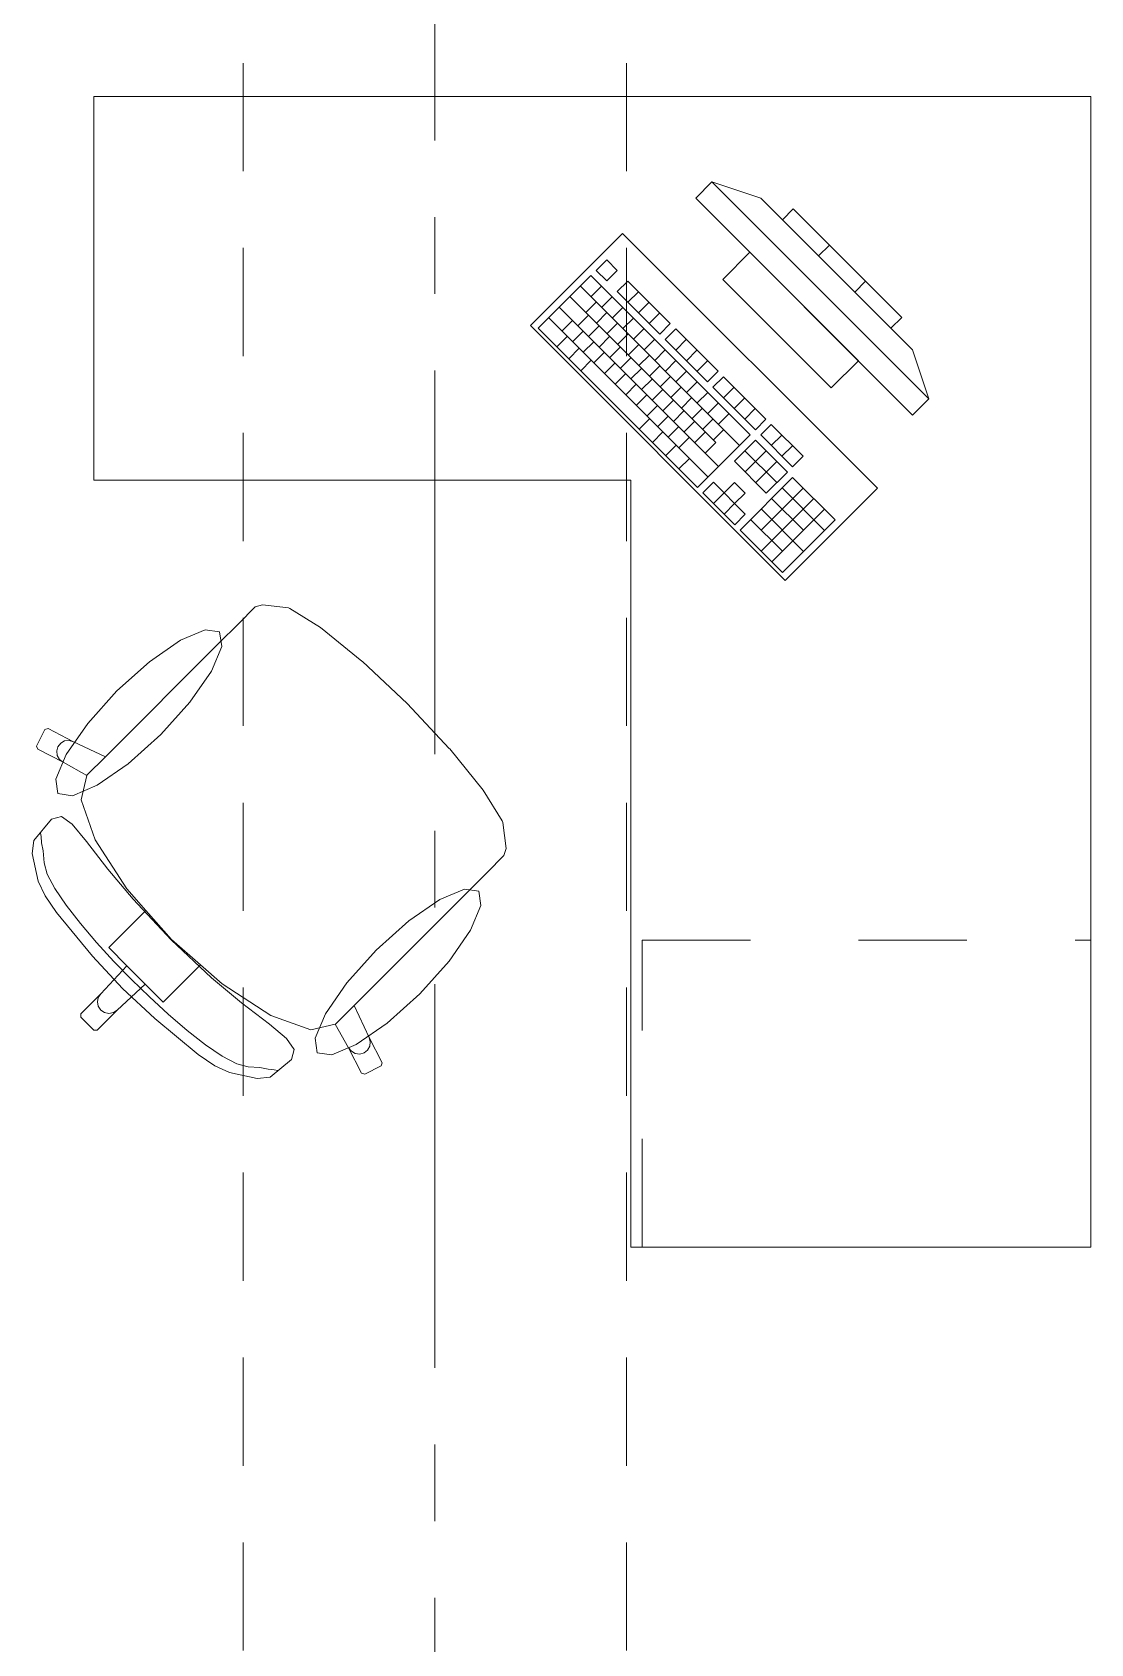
# Model space of a CAD drawing. Header units: inches. Extents: x -38 to 5698, y -33 to 92.
# Drawn here: x 300.295 to 301.675, y 12.29 to 14.391 of the extents above; entities that cross this region are included whole.
import ezdxf

# ---------------------------------------------------------------- set-up
doc = ezdxf.new("R2010")
doc.units = ezdxf.units.IN
doc.header["$MEASUREMENT"] = 0
for name, pattern in [('Hidden Line', [0.195611, 0.141111, -0.0545]), ('Punto & Raya', [0.65, 0.5, -0.075, 0, -0.075]), ('Rayas', [0.282222, 0.141111, -0.141111])]:
    doc.linetypes.add(name, pattern=pattern)
for name, color, linetype in [('02 _ ARQ _ ALB _ Ejes Generales', 7, 'Continuous'), ('08 _ STR _ EXT _ 09 Vigas', 7, 'Continuous'), ('Interior - Mobiliario', 7, 'Continuous')]:
    doc.layers.add(name, color=color, linetype=linetype)

msp = doc.modelspace()

# ---------------------------------------------------------------- linework, layer by layer
at = {"layer": '02 _ ARQ _ ALB _ Ejes Generales', "color": 252, "linetype": 'Punto & Raya', "lineweight": 13}
msp.add_line((300.82, 3.05), (300.82, 44.9), dxfattribs=at)
at = {"layer": '08 _ STR _ EXT _ 09 Vigas', "color": 251, "linetype": 'Hidden Line', "lineweight": 13}
for p, q in [((300.57, 7.7), (300.57, 16.9)), ((301.07, 7.7), (301.07, 16.9))]:
    msp.add_line(p, q, dxfattribs=at)
at = {"layer": 'Interior - Mobiliario', "color": 175, "linetype": 'Continuous', "lineweight": 13}
for p, q in [((301.1813, 14.1962), (301.1601, 14.175)), ((301.4642, 13.9134), (301.1813, 14.1962)), ((301.1813, 14.1962), (301.245, 14.175)), ((301.1601, 14.175), (301.443, 13.8921)), ((301.245, 14.175), (301.443, 13.977)), ((301.2874, 14.1608), (301.2733, 14.1467)), ((301.2733, 14.1467), (301.4147, 14.0053)), ((301.4288, 14.0194), (301.2874, 14.1608)), ((301.2308, 14.1043), (301.1955, 14.0689)), ((301.3723, 13.9629), (301.2308, 14.1043)), ((301.3204, 14.0996), (301.3346, 14.1137)), ((301.044, 14.0945), (301.0302, 14.0807)), ((301.0302, 14.0807), (301.0441, 14.0669)), ((301.0578, 14.0806), (301.044, 14.0945)), ((301.0441, 14.0669), (301.0578, 14.0806)), ((301.0234, 14.0739), (300.9548, 14.0053)), ((301.0097, 14.0602), (301.2174, 13.8525)), ((301.2311, 13.8662), (301.0234, 14.0739)), ((301.0235, 14.0463), (301.0372, 14.06)), ((301.0717, 14.0668), (301.0579, 14.0531)), ((301.127, 14.0114), (301.0717, 14.0668)), ((301.1955, 14.0689), (301.3369, 13.9275)), ((301.3676, 14.0524), (301.3817, 14.0666)), ((300.996, 14.0465), (301.1864, 13.8561)), ((301.0167, 14.0257), (301.0304, 14.0394)), ((301.0374, 14.0325), (301.0511, 14.0462)), ((301.0579, 14.0531), (301.1133, 13.9977)), ((301.0718, 14.0392), (301.0855, 14.0529)), ((301.0856, 14.0254), (301.0993, 14.0391)), ((300.9685, 14.019), (301.1762, 13.8113)), ((300.9822, 14.0328), (301.19, 13.825)), ((300.9858, 14.0017), (300.9996, 14.0154)), ((301.0065, 14.0085), (301.0202, 14.0222)), ((301.0306, 14.0118), (301.0443, 14.0256)), ((301.0512, 14.0186), (301.0649, 14.0324)), ((301.0651, 14.0048), (301.0788, 14.0185)), ((301.0995, 14.0115), (301.1132, 14.0252)), ((301.4147, 14.0053), (301.4288, 14.0194)), ((300.9548, 14.0053), (301.1625, 13.7976)), ((300.9791, 13.9811), (300.9928, 13.9948)), ((300.9997, 13.9879), (301.0134, 14.0016)), ((301.0203, 13.9947), (301.034, 14.0084)), ((301.0342, 13.9808), (301.0479, 13.9945)), ((301.0444, 13.998), (301.0581, 14.0117)), ((301.0583, 13.9842), (301.072, 13.9979)), ((301.0789, 13.9909), (301.0926, 14.0047)), ((301.1133, 13.9977), (301.127, 14.0114)), ((301.134, 14.0045), (301.1203, 13.9907)), ((301.1894, 13.9491), (301.134, 14.0045)), ((300.9946, 13.9655), (301.0083, 13.9792)), ((301.0135, 13.974), (301.0273, 13.9877)), ((301.0274, 13.9602), (301.0411, 13.9739)), ((301.048, 13.967), (301.0617, 13.9807)), ((301.0721, 13.9703), (301.0858, 13.984)), ((301.0928, 13.9771), (301.1065, 13.9908)), ((301.1066, 13.9632), (301.1203, 13.977)), ((301.1203, 13.9907), (301.1756, 13.9354)), ((301.1341, 13.9769), (301.1478, 13.9906)), ((301.1479, 13.963), (301.1617, 13.9768)), ((301.4642, 13.9134), (301.443, 13.977)), ((301.0102, 13.9499), (301.0239, 13.9636)), ((301.0412, 13.9463), (301.0549, 13.9601)), ((301.0619, 13.9531), (301.0756, 13.9668)), ((301.0757, 13.9393), (301.0894, 13.953)), ((301.086, 13.9565), (301.0997, 13.9702)), ((301.0998, 13.9426), (301.1135, 13.9563)), ((301.1205, 13.9494), (301.1342, 13.9631)), ((301.1618, 13.9492), (301.1755, 13.9629)), ((301.3369, 13.9275), (301.3723, 13.9629)), ((301.0551, 13.9325), (301.0688, 13.9462)), ((301.0689, 13.9186), (301.0826, 13.9324)), ((301.0896, 13.9254), (301.1033, 13.9391)), ((301.1137, 13.9288), (301.1274, 13.9425)), ((301.1343, 13.9356), (301.148, 13.9493)), ((301.1481, 13.9217), (301.1619, 13.9354)), ((301.1756, 13.9354), (301.1894, 13.9491)), ((301.1963, 13.9421), (301.1826, 13.9284)), ((301.2517, 13.8868), (301.1963, 13.9421)), ((301.0828, 13.9048), (301.0965, 13.9185)), ((301.1034, 13.9116), (301.1171, 13.9253)), ((301.1173, 13.8977), (301.131, 13.9115)), ((301.1275, 13.9149), (301.1412, 13.9286)), ((301.1414, 13.9011), (301.1551, 13.9148)), ((301.162, 13.9079), (301.1757, 13.9216)), ((301.1826, 13.9284), (301.238, 13.873)), ((301.1964, 13.9146), (301.2101, 13.9283)), ((301.2103, 13.9007), (301.224, 13.9144)), ((301.443, 13.8921), (301.4642, 13.9134)), ((301.0966, 13.8909), (301.1103, 13.9047)), ((301.1105, 13.8771), (301.1242, 13.8908)), ((301.1311, 13.8839), (301.1448, 13.8976)), ((301.1552, 13.8872), (301.1689, 13.9009)), ((301.1758, 13.894), (301.1896, 13.9077)), ((301.1897, 13.8802), (301.2034, 13.8939)), ((301.2241, 13.8869), (301.2378, 13.9006)), ((301.0864, 13.8738), (301.1001, 13.8875)), ((301.1037, 13.8565), (301.1174, 13.8702)), ((301.1243, 13.8633), (301.138, 13.877)), ((301.145, 13.87), (301.1587, 13.8838)), ((301.1588, 13.8562), (301.1725, 13.8699)), ((301.1691, 13.8734), (301.1828, 13.8871)), ((301.1829, 13.8595), (301.1966, 13.8732)), ((301.238, 13.873), (301.2517, 13.8868)), ((301.2586, 13.8798), (301.2449, 13.8661)), ((301.3001, 13.8383), (301.2586, 13.8798)), ((301.121, 13.8392), (301.1347, 13.8529)), ((301.1382, 13.8494), (301.1519, 13.8631)), ((301.1625, 13.7976), (301.2311, 13.8662)), ((301.1726, 13.8423), (301.1864, 13.8561)), ((301.238, 13.8593), (301.2106, 13.8318)), ((301.2796, 13.8177), (301.238, 13.8593)), ((301.2449, 13.8661), (301.2864, 13.8246)), ((301.2587, 13.8523), (301.2724, 13.866)), ((301.2726, 13.8384), (301.2863, 13.8521)), ((301.1383, 13.8218), (301.152, 13.8356)), ((301.2106, 13.8318), (301.2521, 13.7903)), ((301.2243, 13.8455), (301.2659, 13.804)), ((301.2244, 13.818), (301.2519, 13.8454)), ((301.2383, 13.8041), (301.2657, 13.8316)), ((301.2864, 13.8246), (301.3001, 13.8383)), ((301.2865, 13.8108), (301.2179, 13.7422)), ((301.2521, 13.7903), (301.2796, 13.8177)), ((301.3419, 13.7554), (301.2865, 13.8108)), ((301.1832, 13.8044), (301.1695, 13.7907)), ((301.1695, 13.7907), (301.211, 13.7491)), ((301.197, 13.7906), (301.1832, 13.8044)), ((301.1833, 13.7768), (301.197, 13.7906)), ((301.2107, 13.8043), (301.197, 13.7906)), ((301.197, 13.7906), (301.2109, 13.7767)), ((301.2246, 13.7904), (301.2107, 13.8043)), ((301.2109, 13.7767), (301.2246, 13.7904)), ((301.2455, 13.7421), (301.3003, 13.7969)), ((301.2728, 13.7971), (301.3282, 13.7417)), ((301.1972, 13.763), (301.2109, 13.7767)), ((301.2247, 13.7629), (301.2109, 13.7767)), ((301.2453, 13.7696), (301.3007, 13.7143)), ((301.2456, 13.7145), (301.3142, 13.7831)), ((301.2591, 13.7834), (301.3006, 13.7418)), ((301.2595, 13.7007), (301.328, 13.7692)), ((301.211, 13.7491), (301.2247, 13.7629)), ((301.2179, 13.7422), (301.2733, 13.6868)), ((301.2316, 13.7559), (301.2732, 13.7144)), ((301.2733, 13.6868), (301.3419, 13.7554)), ((300.5857, 13.6419), (300.5637, 13.62)), ((300.595, 13.6448), (300.5857, 13.6419)), ((300.6289, 13.6408), (300.595, 13.6448)), ((300.631, 13.6399), (300.6289, 13.6408)), ((300.671, 13.615), (300.631, 13.6399)), ((300.5637, 13.62), (300.5382, 13.5945)), ((300.7247, 13.5714), (300.671, 13.615)), ((300.5382, 13.5945), (300.3903, 13.4466)), ((300.7255, 13.5707), (300.7247, 13.5714)), ((300.7839, 13.5159), (300.7255, 13.5707)), ((300.7839, 13.5159), (300.8387, 13.4575)), ((300.3114, 13.4819), (300.3006, 13.4605)), ((300.3155, 13.4832), (300.3114, 13.4819)), ((300.3486, 13.4662), (300.3155, 13.4832)), ((300.3006, 13.4605), (300.302, 13.4564)), ((300.302, 13.4564), (300.3351, 13.4395)), ((300.3284, 13.4597), (300.3268, 13.4541)), ((300.3268, 13.4541), (300.3275, 13.4482)), ((300.3275, 13.4482), (300.3304, 13.4431)), ((300.332, 13.4643), (300.3284, 13.4597)), ((300.3371, 13.4671), (300.332, 13.4643)), ((300.3429, 13.4678), (300.3371, 13.4671)), ((300.3486, 13.4662), (300.3429, 13.4678)), ((300.3903, 13.4466), (300.3486, 13.4662)), ((300.8387, 13.4575), (300.8394, 13.4567)), ((300.8394, 13.4567), (300.883, 13.4031)), ((300.3304, 13.4431), (300.3351, 13.4395)), ((300.3351, 13.4395), (300.3661, 13.4221)), ((300.3661, 13.4224), (300.3903, 13.4466)), ((300.3661, 13.4221), (300.3586, 13.3902)), ((300.3661, 13.4224), (300.3661, 13.4221)), ((300.3586, 13.3902), (300.377, 13.3382)), ((300.883, 13.4031), (300.9079, 13.363)), ((300.32, 13.3651), (300.2968, 13.3372)), ((300.3329, 13.3685), (300.32, 13.3651)), ((300.3472, 13.3585), (300.3329, 13.3685)), ((300.3064, 13.3425), (300.3056, 13.347)), ((300.3658, 13.3362), (300.3472, 13.3585)), ((300.9079, 13.363), (300.9088, 13.3609)), ((300.9088, 13.3609), (300.9128, 13.327)), ((300.2968, 13.3372), (300.2949, 13.3205)), ((300.3072, 13.3345), (300.3064, 13.3425)), ((300.3092, 13.3237), (300.3072, 13.3345)), ((300.3104, 13.3083), (300.3092, 13.3237)), ((300.3937, 13.3), (300.3658, 13.3362)), ((300.377, 13.3382), (300.4183, 13.2744)), ((300.9128, 13.327), (300.9099, 13.3177)), ((300.2949, 13.3205), (300.3027, 13.2843)), ((300.3143, 13.2935), (300.3104, 13.3083)), ((300.9099, 13.3177), (300.888, 13.2957)), ((300.3027, 13.2843), (300.3116, 13.2651)), ((300.3243, 13.2747), (300.3143, 13.2935)), ((300.4265, 13.2607), (300.3937, 13.3)), ((300.888, 13.2957), (300.8624, 13.2702)), ((300.3116, 13.2651), (300.3265, 13.2434)), ((300.3391, 13.2529), (300.3243, 13.2747)), ((300.4183, 13.2744), (300.4431, 13.2463)), ((300.4759, 13.208), (300.4265, 13.2607)), ((300.8624, 13.2702), (300.7146, 13.1224)), ((300.3265, 13.2434), (300.3734, 13.1867)), ((300.3577, 13.2291), (300.3391, 13.2529)), ((300.4431, 13.2463), (300.4157, 13.2189)), ((300.4431, 13.2463), (300.4764, 13.2084)), ((300.3789, 13.2043), (300.3577, 13.2291)), ((300.4157, 13.2189), (300.3946, 13.1977)), ((300.4014, 13.1797), (300.3789, 13.2043)), ((300.3946, 13.1977), (300.4182, 13.1741)), ((300.4759, 13.208), (300.5287, 13.1585)), ((300.5142, 13.1751), (300.4764, 13.2084)), ((300.3734, 13.1867), (300.4125, 13.1445)), ((300.4242, 13.1562), (300.4014, 13.1797)), ((300.5142, 13.1751), (300.4869, 13.1477)), ((300.5424, 13.1503), (300.5142, 13.1751)), ((300.4182, 13.1741), (300.3842, 13.1376)), ((300.4182, 13.1741), (300.4301, 13.1622)), ((300.4242, 13.1562), (300.4477, 13.1334)), ((300.4421, 13.1502), (300.4301, 13.1622)), ((300.5287, 13.1585), (300.568, 13.1258)), ((300.3842, 13.1376), (300.3581, 13.1115)), ((300.3842, 13.1376), (300.381, 13.1327)), ((300.4421, 13.1502), (300.4056, 13.1162)), ((300.4547, 13.1054), (300.4125, 13.1445)), ((300.4657, 13.1266), (300.4421, 13.1502)), ((300.4477, 13.1334), (300.4723, 13.1109)), ((300.4869, 13.1477), (300.4657, 13.1266)), ((300.6062, 13.109), (300.5424, 13.1503)), ((300.4056, 13.1162), (300.3795, 13.0901)), ((300.381, 13.1327), (300.3799, 13.127)), ((300.3799, 13.127), (300.381, 13.1212)), ((300.381, 13.1212), (300.3843, 13.1163)), ((300.3892, 13.113), (300.3843, 13.1163)), ((300.395, 13.1119), (300.3892, 13.113)), ((300.4007, 13.113), (300.395, 13.1119)), ((300.4056, 13.1162), (300.4007, 13.113)), ((300.568, 13.1258), (300.6042, 13.0978)), ((300.6904, 13.0981), (300.7146, 13.1224)), ((300.7146, 13.1224), (300.7342, 13.0806)), ((300.3581, 13.1115), (300.3581, 13.1072)), ((300.3581, 13.1072), (300.3667, 13.0987)), ((300.3752, 13.0902), (300.3667, 13.0987)), ((300.5114, 13.0585), (300.4547, 13.1054)), ((300.4723, 13.1109), (300.4971, 13.0897)), ((300.6042, 13.0978), (300.6265, 13.0792)), ((300.6582, 13.0906), (300.6062, 13.109)), ((300.6901, 13.0981), (300.6582, 13.0906)), ((300.6904, 13.0981), (300.6901, 13.0981)), ((300.7074, 13.0671), (300.6901, 13.0981)), ((300.3795, 13.0901), (300.3752, 13.0902)), ((300.4971, 13.0897), (300.5209, 13.0711)), ((300.5209, 13.0711), (300.5427, 13.0563)), ((300.6265, 13.0792), (300.6365, 13.0649)), ((300.7342, 13.0806), (300.7358, 13.0749)), ((300.7342, 13.0806), (300.7511, 13.0475)), ((300.7358, 13.0749), (300.7351, 13.0691)), ((300.5331, 13.0436), (300.5114, 13.0585)), ((300.5427, 13.0563), (300.5615, 13.0463)), ((300.6331, 13.052), (300.6052, 13.0288)), ((300.6365, 13.0649), (300.6331, 13.052)), ((300.7111, 13.0625), (300.7074, 13.0671)), ((300.7244, 13.034), (300.7074, 13.0671)), ((300.7162, 13.0596), (300.7111, 13.0625)), ((300.7221, 13.0588), (300.7162, 13.0596)), ((300.7277, 13.0604), (300.7221, 13.0588)), ((300.7323, 13.064), (300.7277, 13.0604)), ((300.7351, 13.0691), (300.7323, 13.064)), ((300.5523, 13.0347), (300.5331, 13.0436)), ((300.5884, 13.0269), (300.5523, 13.0347)), ((300.5615, 13.0463), (300.5763, 13.0424)), ((300.5763, 13.0424), (300.5917, 13.0413)), ((300.6052, 13.0288), (300.5884, 13.0269)), ((300.5917, 13.0413), (300.6024, 13.0392)), ((300.6024, 13.0392), (300.6105, 13.0384)), ((300.6105, 13.0384), (300.615, 13.0376)), ((300.7285, 13.0326), (300.7244, 13.034)), ((300.7498, 13.0435), (300.7285, 13.0326)), ((300.7511, 13.0475), (300.7498, 13.0435))]:
    msp.add_line(p, q, dxfattribs=at)
at = {"layer": 'Interior - Mobiliario', "color": 175, "linetype": 'Rayas', "lineweight": 13}
for p, q in [((301.0903, 12.8073), (301.0903, 13.2073)), ((301.0903, 13.2073), (301.6753, 13.2073))]:
    msp.add_line(p, q, dxfattribs=at)
at = {"layer": 'Interior - Mobiliario', "color": 175, "linetype": 'Continuous', "lineweight": 13, "flags": 128}
for points in [[(301.6753, 14.3073), (301.6753, 12.8073), (301.0753, 12.8073), (301.0753, 13.8073), (300.3753, 13.8073), (300.3753, 14.3073)], [(301.0647, 14.129), (300.9445, 14.0088), (301.2768, 13.6765), (301.397, 13.7967)], [(300.4054, 13.5324), (300.3673, 13.4899), (300.3393, 13.4495), (300.3257, 13.4175), (300.3285, 13.3986), (300.3474, 13.3957), (300.3795, 13.4093), (300.4199, 13.4373), (300.4624, 13.4755), (300.5005, 13.5179), (300.5285, 13.5583), (300.5421, 13.5904), (300.5393, 13.6093), (300.5204, 13.6122), (300.4883, 13.5985), (300.4479, 13.5705)], [(300.8004, 13.1374), (300.7579, 13.0993), (300.7175, 13.0713), (300.6855, 13.0577), (300.6665, 13.0605), (300.6637, 13.0795), (300.6773, 13.1115), (300.7053, 13.1519), (300.7434, 13.1944), (300.7859, 13.2325), (300.8263, 13.2605), (300.8584, 13.2741), (300.8773, 13.2713), (300.8801, 13.2524), (300.8665, 13.2203), (300.8385, 13.1799)]]:
    msp.add_lwpolyline(points, close=True, dxfattribs=at)

doc.saveas('drawing.dxf')
